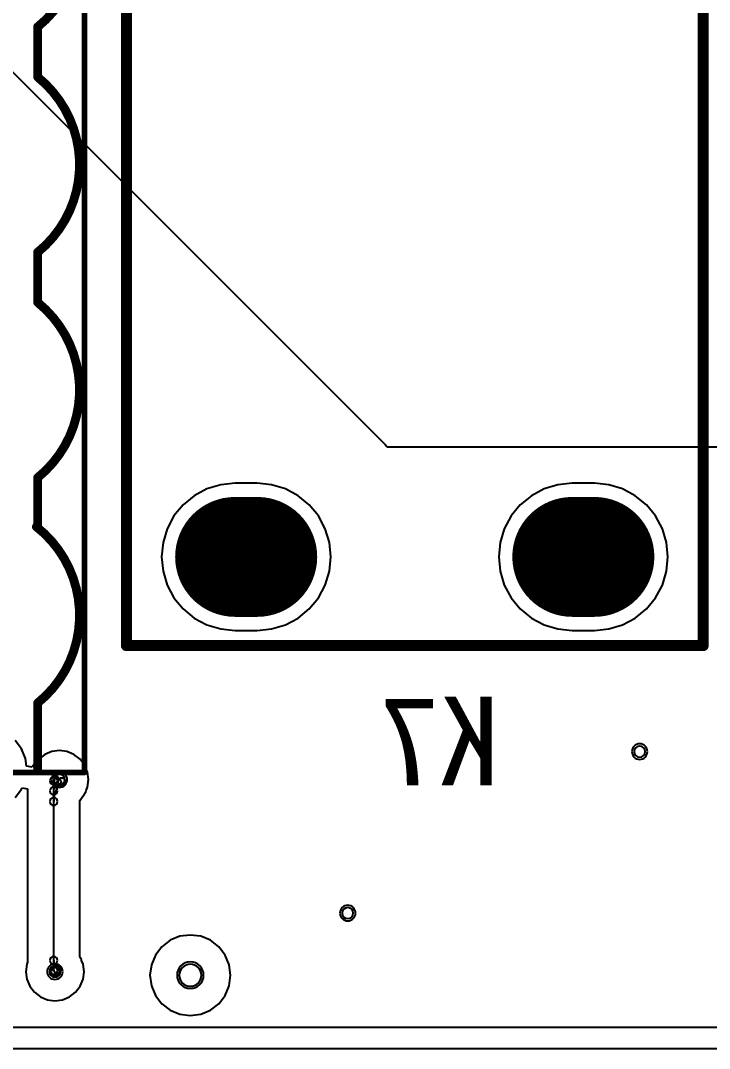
# Model space of a CAD drawing. Header units: inches. Extents: x 32166 to 66782, y 2386 to 7162.
# Drawn here: x 32904.5 to 32974.4, y 2886.6 to 2990.8 of the extents above; entities that cross this region are included whole.
import ezdxf

# ---------------------------------------------------------------- set-up
doc = ezdxf.new("R2010")
doc.units = ezdxf.units.IN
doc.header["$LTSCALE"] = 0.64311
doc.header["$MEASUREMENT"] = 0
for name, color, linetype in [('BOTTOMLAYER', 5, 'CONTINUOUS'), ('BOTTOMOVERLAY', 54, 'CONTINUOUS'), ('BOTTOMSOLDER', 6, 'CONTINUOUS'), ('KEEPOUTLAYER', 6, 'CONTINUOUS'), ('MULTILAYER', 9, 'CONTINUOUS')]:
    doc.layers.add(name, color=color, linetype=linetype)
doc.styles.get("Standard").update_dxf_attribs({"font": 'txt', "width": 0.8})

msp = doc.modelspace()

# ---------------------------------------------------------------- linework, layer by layer
at = {"layer": 'BOTTOMLAYER'}
for p, q in [((32899.53, 2989.74), (32941.47, 2947.8)), ((32941.47, 2947.8), (32941.7, 2947.57)), ((32941.7, 2947.57), (33082.49, 2947.57)), ((32923.41, 2943.31), (32922.12, 2942.62)), ((32924.81, 2943.73), (32923.41, 2943.31)), ((32926.26, 2943.88), (32924.81, 2943.73)), ((32928.51, 2943.88), (32926.26, 2943.88)), ((32929.97, 2943.73), (32928.51, 2943.88)), ((32931.37, 2943.31), (32929.97, 2943.73)), ((32932.66, 2942.62), (32931.37, 2943.31)), ((32957.61, 2943.31), (32956.32, 2942.62)), ((32959.01, 2943.73), (32957.61, 2943.31)), ((32960.46, 2943.88), (32959.01, 2943.73)), ((32962.71, 2943.88), (32960.46, 2943.88)), ((32964.17, 2943.73), (32962.71, 2943.88)), ((32965.57, 2943.31), (32964.17, 2943.73)), ((32966.86, 2942.62), (32965.57, 2943.31)), ((32922.12, 2942.62), (32920.99, 2941.69)), ((32933.79, 2941.69), (32932.66, 2942.62)), ((32956.32, 2942.62), (32955.19, 2941.69)), ((32967.99, 2941.69), (32966.86, 2942.62)), ((32920.99, 2941.69), (32920.06, 2940.56)), ((32934.72, 2940.56), (32933.79, 2941.69)), ((32955.19, 2941.69), (32954.26, 2940.56)), ((32968.92, 2940.56), (32967.99, 2941.69)), ((32920.06, 2940.56), (32919.37, 2939.27)), ((32935.41, 2939.27), (32934.72, 2940.56)), ((32954.26, 2940.56), (32953.57, 2939.27)), ((32969.61, 2939.27), (32968.92, 2940.56)), ((32919.37, 2939.27), (32918.95, 2937.87)), ((32935.83, 2937.87), (32935.41, 2939.27)), ((32953.57, 2939.27), (32953.15, 2937.87)), ((32970.03, 2937.87), (32969.61, 2939.27)), ((32918.95, 2937.87), (32918.8, 2936.41)), ((32935.97, 2936.41), (32935.83, 2937.87)), ((32953.15, 2937.87), (32953, 2936.41)), ((32970.17, 2936.41), (32970.03, 2937.87)), ((32918.8, 2936.41), (32918.95, 2934.96)), ((32935.83, 2934.96), (32935.97, 2936.41)), ((32953, 2936.41), (32953.15, 2934.96)), ((32970.03, 2934.96), (32970.17, 2936.41)), ((32918.95, 2934.96), (32919.37, 2933.56)), ((32935.41, 2933.56), (32935.83, 2934.96)), ((32953.15, 2934.96), (32953.57, 2933.56)), ((32969.61, 2933.56), (32970.03, 2934.96)), ((32919.37, 2933.56), (32920.06, 2932.27)), ((32934.72, 2932.27), (32935.41, 2933.56)), ((32953.57, 2933.56), (32954.26, 2932.27)), ((32968.92, 2932.27), (32969.61, 2933.56)), ((32920.06, 2932.27), (32920.99, 2931.14)), ((32933.79, 2931.14), (32934.72, 2932.27)), ((32954.26, 2932.27), (32955.19, 2931.14)), ((32967.99, 2931.14), (32968.92, 2932.27)), ((32920.99, 2931.14), (32922.12, 2930.21)), ((32932.66, 2930.21), (32933.79, 2931.14)), ((32955.19, 2931.14), (32956.32, 2930.21)), ((32966.86, 2930.21), (32967.99, 2931.14)), ((32922.12, 2930.21), (32923.41, 2929.52)), ((32931.37, 2929.52), (32932.66, 2930.21)), ((32956.32, 2930.21), (32957.61, 2929.52)), ((32965.57, 2929.52), (32966.86, 2930.21)), ((32923.41, 2929.52), (32924.81, 2929.1)), ((32924.81, 2929.1), (32926.26, 2928.95)), ((32926.26, 2928.95), (32928.51, 2928.95)), ((32928.51, 2928.95), (32929.97, 2929.1)), ((32929.97, 2929.1), (32931.37, 2929.52)), ((32957.61, 2929.52), (32959.01, 2929.1)), ((32959.01, 2929.1), (32960.46, 2928.95)), ((32960.46, 2928.95), (32962.71, 2928.95)), ((32962.71, 2928.95), (32964.17, 2929.1)), ((32964.17, 2929.1), (32965.57, 2929.52)), ((32904.6, 2916.95), (32903.95, 2917.79)), ((32905.01, 2915.96), (32904.6, 2916.95)), ((32906.97, 2916.38), (32906.36, 2915.91)), ((32907.68, 2916.67), (32906.97, 2916.38)), ((32908.44, 2916.77), (32907.68, 2916.67)), ((32909.21, 2916.67), (32908.44, 2916.77)), ((32909.92, 2916.38), (32909.21, 2916.67)), ((32910.53, 2915.91), (32909.92, 2916.38)), ((32905.11, 2915.2), (32905.01, 2915.96)), ((32905.67, 2915.07), (32905.11, 2915.2)), ((32905.99, 2915.55), (32905.67, 2915.07)), ((32906.13, 2915.69), (32905.99, 2915.55)), ((32906.25, 2915.77), (32906.13, 2915.69)), ((32906.36, 2915.91), (32906.25, 2915.77)), ((32911, 2915.3), (32910.53, 2915.91)), ((32911.29, 2914.59), (32911, 2915.3)), ((32911.39, 2913.82), (32911.29, 2914.59)), ((32904.6, 2912.86), (32904.66, 2913)), ((32904.66, 2913), (32905.22, 2912.89)), ((32907.86, 2913.69), (32907.99, 2913.82)), ((32907.86, 2894.47), (32907.86, 2913.69)), ((32911.14, 2912.7), (32911.29, 2913.06)), ((32911.29, 2913.06), (32911.39, 2913.82)), ((32903.95, 2912.02), (32904.6, 2912.86)), ((32905.22, 2912.89), (32905.22, 2895.29)), ((32910.55, 2911.72), (32910.76, 2912.04)), ((32910.76, 2912.04), (32911, 2912.35)), ((32911, 2912.35), (32911.05, 2912.47)), ((32911.05, 2912.47), (32911.12, 2912.58)), ((32911.12, 2912.58), (32911.14, 2912.7)), ((32910.5, 2911.62), (32910.54, 2911.72)), ((32910.5, 2895.88), (32910.5, 2911.62)), ((32910.54, 2911.72), (32910.55, 2911.72)), ((32910.55, 2911.72), (32910.55, 2911.72)), ((32919.68, 2897.52), (32918.83, 2896.87)), ((32920.66, 2897.93), (32919.68, 2897.52)), ((32921.72, 2898.06), (32920.66, 2897.93)), ((32922.78, 2897.93), (32921.72, 2898.06)), ((32923.76, 2897.52), (32922.78, 2897.93)), ((32924.61, 2896.87), (32923.76, 2897.52)), ((32918.83, 2896.87), (32918.18, 2896.02)), ((32925.26, 2896.02), (32924.61, 2896.87)), ((32905.22, 2895.29), (32905.14, 2895.1)), ((32910.55, 2895.81), (32910.5, 2895.88)), ((32910.6, 2895.69), (32910.55, 2895.81)), ((32910.67, 2895.59), (32910.6, 2895.69)), ((32910.68, 2895.55), (32910.67, 2895.59)), ((32910.69, 2895.46), (32910.68, 2895.55)), ((32910.84, 2895.1), (32910.69, 2895.46)), ((32918.18, 2896.02), (32917.77, 2895.04)), ((32925.66, 2895.04), (32925.26, 2896.02)), ((32905.14, 2895.1), (32905.04, 2894.34)), ((32905.04, 2894.34), (32905.14, 2893.58)), ((32907.86, 2894.47), (32907.99, 2894.34)), ((32910.94, 2894.34), (32910.84, 2895.1)), ((32910.84, 2893.58), (32910.94, 2894.34)), ((32917.77, 2895.04), (32917.63, 2893.98)), ((32925.8, 2893.98), (32925.66, 2895.04)), ((32905.14, 2893.58), (32905.44, 2892.86)), ((32910.55, 2892.86), (32910.84, 2893.58)), ((32917.63, 2893.98), (32917.77, 2892.92)), ((32925.66, 2892.92), (32925.8, 2893.98)), ((32905.44, 2892.86), (32905.91, 2892.25)), ((32905.91, 2892.25), (32906.52, 2891.78)), ((32909.47, 2891.78), (32910.08, 2892.25)), ((32910.08, 2892.25), (32910.55, 2892.86)), ((32917.77, 2892.92), (32918.18, 2891.94)), ((32925.26, 2891.94), (32925.66, 2892.92)), ((32906.52, 2891.78), (32907.23, 2891.49)), ((32907.23, 2891.49), (32907.99, 2891.39)), ((32907.99, 2891.39), (32908.76, 2891.49)), ((32908.76, 2891.49), (32909.47, 2891.78)), ((32918.18, 2891.94), (32918.83, 2891.09)), ((32918.83, 2891.09), (32919.68, 2890.44)), ((32923.76, 2890.44), (32924.61, 2891.09)), ((32924.61, 2891.09), (32925.26, 2891.94)), ((32919.68, 2890.44), (32920.66, 2890.03)), ((32920.66, 2890.03), (32921.72, 2889.89)), ((32921.72, 2889.89), (32922.78, 2890.03)), ((32922.78, 2890.03), (32923.76, 2890.44)), ((33155.94, 2888.68), (32729.33, 2888.68))]:
    msp.add_line(p, q, dxfattribs=at)
at = {"layer": 'BOTTOMLAYER', "const_width": 11.25}
for points in [[(32926.26, 2936.41), (32928.51, 2936.41)], [(32960.46, 2936.41), (32962.71, 2936.41)]]:
    msp.add_lwpolyline(points, dxfattribs=at)
at = {"layer": 'BOTTOMLAYER', "const_width": 5.63}
for points in [[(32929.08, 2936.41, 1), (32923.45, 2936.41, 1)], [(32931.33, 2936.41, 1), (32925.7, 2936.41, 1)], [(32963.28, 2936.41, 1), (32957.65, 2936.41, 1)], [(32965.53, 2936.41, 1), (32959.9, 2936.41, 1)]]:
    msp.add_lwpolyline(points, format="xyb", close=True, dxfattribs=at)
at = {"layer": 'BOTTOMLAYER'}
for centre, radius, start, end in [((32967.3, 2916.66), 0.562, 0, 180), ((32967.3, 2916.66), 0.562, 180, 0), ((32907.86, 2913.69), 0.394, 0, 180), ((32907.86, 2913.69), 0.394, 0, 180), ((32907.99, 2913.82), 0.394, 0, 180), ((32908.23, 2913.59), 0.394, 0, 180), ((32908.44, 2913.82), 0.562, 0, 180), ((32908.68, 2913.59), 0.394, 0, 180), ((32908.68, 2913.59), 0.394, 0, 180), ((32907.86, 2913.69), 0.394, 180, 0), ((32907.86, 2913.69), 0.394, 180, 0), ((32907.86, 2912.68), 0.394, 0, 180), ((32907.99, 2913.82), 0.394, 180, 0), ((32908.23, 2913.59), 0.394, 180, 0), ((32909.13, 2912.68), 1.28, 135.0003, 180.0003), ((32910.67, 2911.6), 2.81, 134.9998, 179.9998), ((32910.67, 2911.6), 2.81, 134.9998, 179.9998), ((32908.44, 2913.82), 0.562, 180, 0), ((32908.68, 2913.59), 0.394, 180, 0), ((32908.68, 2913.59), 0.394, 180, 0), ((32907.86, 2912.68), 0.394, 180, 0), ((32907.86, 2911.6), 0.394, 0, 180), ((32907.86, 2911.6), 0.394, 0, 180), ((32907.86, 2911.6), 0.394, 180, 0), ((32907.86, 2911.6), 0.394, 180, 0), ((32937.69, 2900.28), 0.562, 0, 180), ((32937.69, 2900.28), 0.562, 180, 0), ((32907.86, 2895.48), 0.394, 0, 180), ((32907.86, 2895.48), 0.394, 0, 180), ((32907.86, 2895.48), 0.394, 0, 180), ((32907.86, 2895.48), 0.394, 180, 0), ((32907.86, 2895.48), 0.394, 180, 0), ((32907.86, 2895.48), 0.394, 180, 0), ((32909.13, 2895.48), 1.27, 179.9996, 224.9996), ((32909.13, 2895.48), 1.27, 179.9996, 224.9996), ((32909.13, 2895.48), 1.27, 179.9996, 224.9996), ((32907.99, 2894.34), 0.562, 0, 180), ((32907.99, 2894.34), 0.562, 180, 0), ((32907.86, 2894.47), 0.394, 0, 180), ((32907.86, 2894.47), 0.394, 0, 180), ((32907.86, 2894.47), 0.394, 180, 0), ((32907.86, 2894.47), 0.394, 180, 0), ((32907.99, 2894.34), 0.394, 0, 180), ((32907.99, 2894.34), 0.394, 180, 0), ((32908.23, 2894.58), 0.394, 0, 180), ((32908.23, 2894.58), 0.394, 0, 180), ((32908.23, 2894.58), 0.394, 0, 180), ((32908.23, 2894.58), 0.394, 180, 0), ((32908.23, 2894.58), 0.394, 180, 0), ((32908.23, 2894.58), 0.394, 180, 0), ((32921.72, 2893.98), 1.12, 0, 180), ((32921.72, 2893.98), 1.12, 180, 0)]:
    msp.add_arc(centre, radius, start, end, dxfattribs=at)
at = {"layer": 'BOTTOMOVERLAY'}
for points, const_width in [([(32910.98, 2914.55), (32910.98, 3083.57)], 0.572), ([(32915.24, 2927.41), (32915.24, 3057.91)], 1.12), ([(32973.74, 2927.41), (32973.74, 3057.91)], 1.12), ([(32906.24, 2985.08), (32906.24, 2990.17)], 0.9), ([(32906.24, 2962.22), (32906.24, 2967.31)], 0.9), ([(32906.24, 2939.63), (32906.24, 2944.45)], 0.9), ([(32915.24, 2927.41), (32973.74, 2927.41)], 1.12), ([(32906.24, 2914.76), (32906.24, 2921.59)], 0.9), ([(32889.38, 2914.55), (32910.98, 2914.55)], 0.572)]:
    msp.add_lwpolyline(points, dxfattribs=dict(at, const_width=const_width))
at = {"layer": 'BOTTOMOVERLAY', "const_width": 0.9}
for points in [[(32906.24, 3007.94, -0.477246), (32906.24, 2990.17)], [(32906.24, 2985.08, -0.477246), (32906.24, 2967.31)], [(32906.24, 2962.22, -0.477246), (32906.24, 2944.45)], [(32906.11, 2939.47, -0.481704), (32906.24, 2921.59)]]:
    msp.add_lwpolyline(points, format="xyb", dxfattribs=at)
at = {"layer": 'BOTTOMOVERLAY'}
for points, const_width in [([(32906.24, 2990.4, 1), (32906.24, 2989.95, 1)], 0.45), ([(32906.24, 2990.4, 1), (32906.24, 2989.95, 1)], 0.45), ([(32906.24, 2985.31, 1), (32906.24, 2984.86, 1)], 0.45), ([(32906.24, 2985.31, 1), (32906.24, 2984.86, 1)], 0.45), ([(32906.24, 2967.54, 1), (32906.24, 2967.09, 1)], 0.45), ([(32906.24, 2967.54, 1), (32906.24, 2967.09, 1)], 0.45), ([(32906.24, 2962.45, 1), (32906.24, 2962, 1)], 0.45), ([(32906.24, 2962.45, 1), (32906.24, 2962, 1)], 0.45), ([(32906.24, 2944.68, 1), (32906.24, 2944.23, 1)], 0.45), ([(32906.24, 2944.68, 1), (32906.24, 2944.23, 1)], 0.45), ([(32906.24, 2939.86, 1), (32906.24, 2939.41, 1)], 0.45), ([(32906.11, 2939.69, 1), (32906.11, 2939.24, 1)], 0.45), ([(32915.52, 2927.41, 1), (32914.96, 2927.41, 1)], 0.562), ([(32915.52, 2927.41, 1), (32914.96, 2927.41, 1)], 0.562), ([(32974.02, 2927.41, 1), (32973.46, 2927.41, 1)], 0.562), ([(32974.02, 2927.41, 1), (32973.46, 2927.41, 1)], 0.562), ([(32906.24, 2921.82, 1), (32906.24, 2921.37, 1)], 0.45), ([(32906.24, 2921.82, 1), (32906.24, 2921.37, 1)], 0.45), ([(32906.24, 2914.98, 1), (32906.24, 2914.53, 1)], 0.45), ([(32910.98, 2914.69, 1), (32910.98, 2914.4, 1)], 0.286), ([(32910.98, 2914.69, 1), (32910.98, 2914.4, 1)], 0.286)]:
    msp.add_lwpolyline(points, format="xyb", close=True, dxfattribs=dict(at, const_width=const_width))
at = {"layer": 'BOTTOMSOLDER', "const_width": 12.16}
for points in [[(32926.26, 2936.41), (32928.51, 2936.41)], [(32960.46, 2936.41), (32962.71, 2936.41)]]:
    msp.add_lwpolyline(points, dxfattribs=at)
at = {"layer": 'BOTTOMSOLDER', "const_width": 6.08}
for points in [[(32929.3, 2936.41, 1), (32923.22, 2936.41, 1)], [(32931.55, 2936.41, 1), (32925.47, 2936.41, 1)], [(32963.5, 2936.41, 1), (32957.42, 2936.41, 1)], [(32965.75, 2936.41, 1), (32959.67, 2936.41, 1)]]:
    msp.add_lwpolyline(points, format="xyb", close=True, dxfattribs=at)
at = {"layer": 'BOTTOMSOLDER'}
for centre, radius, start, end in [((32967.3, 2916.66), 0.791, 0, 180), ((32967.3, 2916.66), 0.791, 180, 0), ((32908.44, 2913.82), 0.791, 0, 180), ((32908.44, 2913.82), 0.791, 180, 0), ((32937.69, 2900.28), 0.791, 0, 180), ((32937.69, 2900.28), 0.791, 180, 0), ((32921.72, 2893.98), 1.35, 0, 180), ((32907.99, 2894.34), 0.791, 0, 180), ((32907.99, 2894.34), 0.791, 180, 0), ((32921.72, 2893.98), 1.35, 180, 0)]:
    msp.add_arc(centre, radius, start, end, dxfattribs=at)
at = {"layer": 'KEEPOUTLAYER'}
msp.add_line((32666.61, 2886.55), (34174.11, 2886.55), dxfattribs=at)
at = {"layer": 'MULTILAYER', "const_width": 11.25}
for points in [[(32926.26, 2936.41), (32928.51, 2936.41)], [(32960.46, 2936.41), (32962.71, 2936.41)]]:
    msp.add_lwpolyline(points, dxfattribs=at)
at = {"layer": 'MULTILAYER', "const_width": 5.63}
for points in [[(32929.08, 2936.41, 1), (32923.45, 2936.41, 1)], [(32931.33, 2936.41, 1), (32925.7, 2936.41, 1)], [(32963.28, 2936.41, 1), (32957.65, 2936.41, 1)], [(32965.53, 2936.41, 1), (32959.9, 2936.41, 1)]]:
    msp.add_lwpolyline(points, format="xyb", close=True, dxfattribs=at)
at = {"layer": 'MULTILAYER'}
for centre, radius, start, end in [((32967.3, 2916.66), 0.562, 0, 180), ((32967.3, 2916.66), 0.562, 180, 0), ((32908.44, 2913.82), 0.562, 0, 180), ((32908.44, 2913.82), 0.562, 180, 0), ((32937.69, 2900.28), 0.562, 0, 180), ((32937.69, 2900.28), 0.562, 180, 0), ((32907.99, 2894.34), 0.562, 0, 180), ((32907.99, 2894.34), 0.562, 180, 0), ((32921.72, 2893.98), 1.12, 0, 180), ((32921.72, 2893.98), 1.12, 180, 0)]:
    msp.add_arc(centre, radius, start, end, dxfattribs=at)

# ---------------------------------------------------------------- texts
at = {"layer": 'BOTTOMOVERLAY', "text_generation_flag": 2}
msp.add_text('K7', height=9, rotation=360, dxfattribs=at).set_placement((32953.13, 2913.24))

doc.saveas('drawing.dxf')
